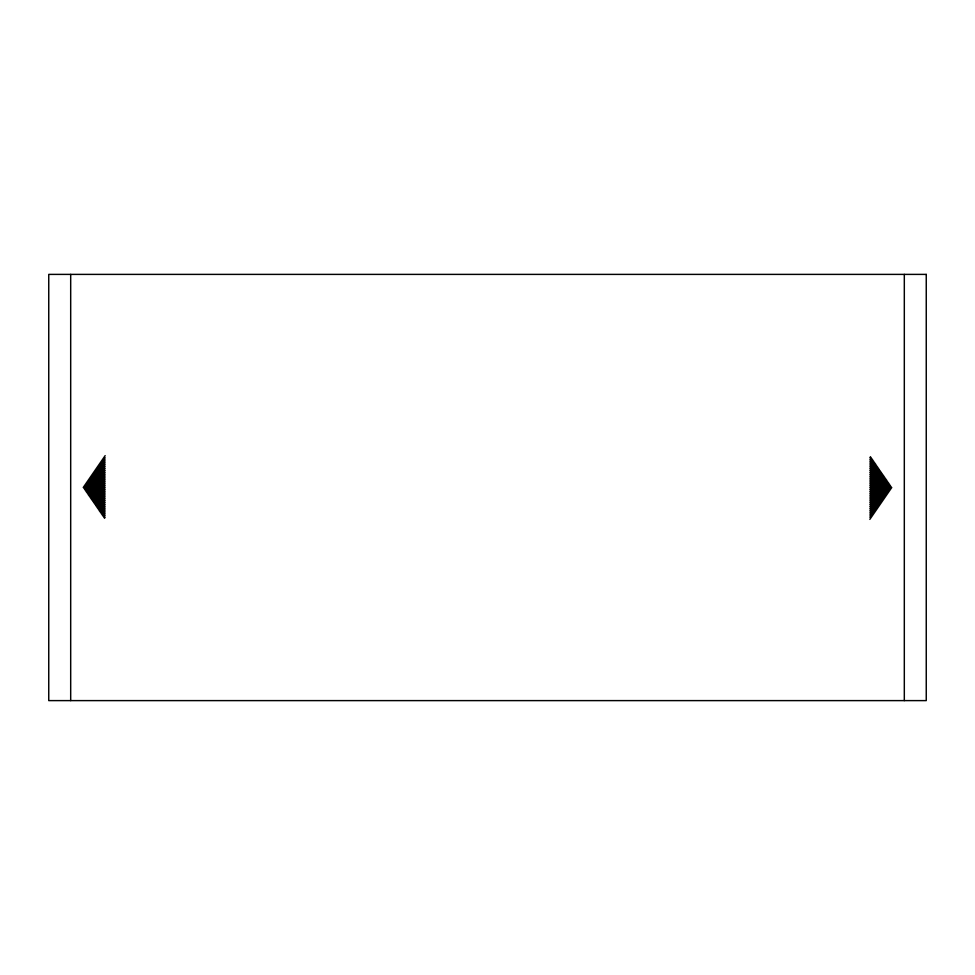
<?xml version="1.0" encoding="UTF-8"?>
<svg xmlns="http://www.w3.org/2000/svg" width="975" height="975" viewBox="0 0 975 975"><rect width="100%" height="100%" fill="white"/><g stroke="black" fill="none" stroke-linecap="round" stroke-linejoin="round"><path stroke-width="1.46" d="M83.228 487.5L105.166 455.63M83.96 488.56L105.166 457.75M84.691 489.621L105.166 459.883M85.422 490.693L105.166 462.004M86.153 491.753L105.166 464.124M86.885 492.814L105.166 466.257M87.616 493.874L105.166 468.378M88.347 494.934L105.166 470.498M89.078 495.995L105.166 472.631M89.81 497.067L105.166 474.752M90.541 498.128L105.166 476.872M91.272 499.188L105.166 479.005M92.003 500.248L105.166 481.126M92.735 501.308L105.166 483.247M93.466 502.369L105.166 485.379M94.197 503.441L105.166 487.5M94.928 504.502L105.166 489.621M95.66 505.562L105.166 491.753M96.391 506.622L105.166 493.874M97.122 507.683L105.166 495.995M97.853 508.743L105.166 498.128M98.585 509.815L105.166 500.248M99.316 510.876L105.166 502.369M100.047 511.936L105.166 504.502M100.778 512.996L105.166 506.622M101.51 514.057L105.166 508.743M102.241 515.117L105.166 510.876M102.972 516.189L105.166 512.996M103.703 517.25L105.166 515.117M104.435 518.31L105.166 517.25M869.834 457.75L870.565 456.69M869.834 459.883L871.297 457.75M869.834 462.004L872.028 458.811M869.834 464.124L872.759 459.883M869.834 466.257L873.49 460.943M869.834 468.378L874.222 462.004M869.834 470.498L874.953 463.064M869.834 472.631L875.684 464.124M869.834 474.752L876.415 465.185M869.834 476.872L877.147 466.257M869.834 479.005L877.878 467.317M869.834 481.126L878.609 468.378M869.834 483.247L879.34 469.438M869.834 485.379L880.072 470.498M869.834 487.5L880.803 471.559M869.834 489.621L881.534 472.631M869.834 491.753L882.265 473.692M869.834 493.874L882.997 474.752M869.834 495.995L883.728 475.812M869.834 498.128L884.459 476.872M869.834 500.248L885.19 477.933M869.834 502.369L885.922 479.005M869.834 504.502L886.653 480.066M869.834 506.622L887.384 481.126M869.834 508.743L888.115 482.186M869.834 510.876L888.847 483.247M869.834 512.996L889.578 484.307M869.834 515.117L890.309 485.379M869.834 517.25L891.04 486.44M869.834 519.37L891.772 487.5M904.312 274.389L904.312 700.611M70.688 274.389L70.688 700.611M926.25 274.389L48.75 274.389L48.75 700.611L926.25 700.611L926.25 274.389"/></g></svg>
